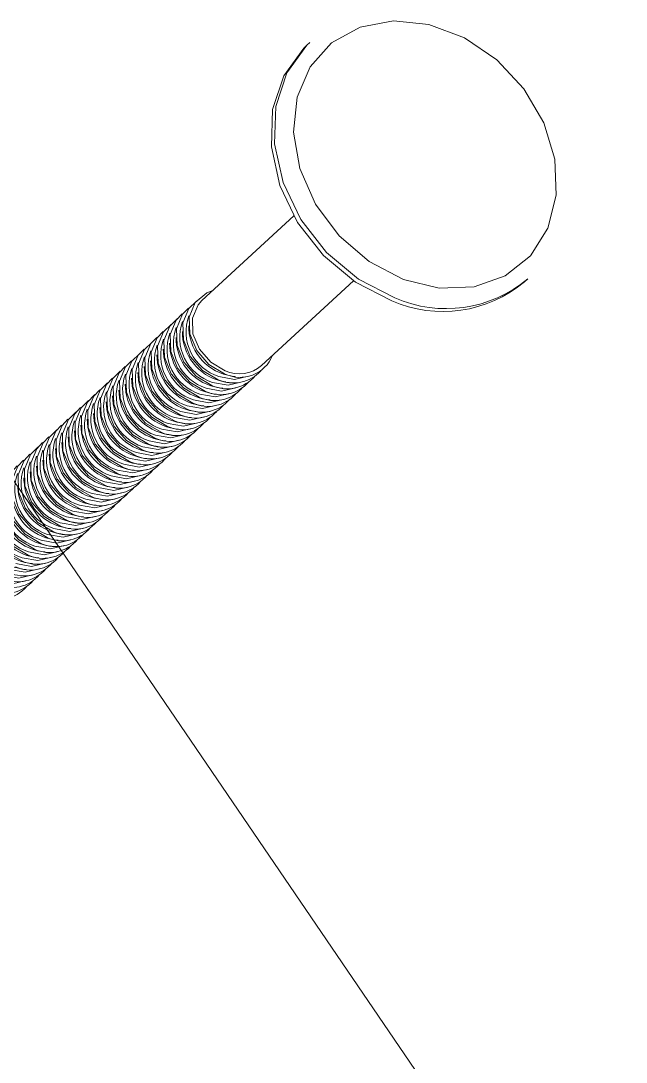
# Model space of a CAD drawing. Extents: x 0 to 216, y -5 to 280.
# Drawn here: x 44.217 to 46.308, y 181 to 184.596 of the extents above; entities that cross this region are included whole.
import ezdxf

# ---------------------------------------------------------------- set-up
doc = ezdxf.new("R2010")
doc.units = 0
doc.header["$LTSCALE"] = 10
doc.header["$MEASUREMENT"] = 0
doc.layers.add('CADdetails-3-FINE', color=11, linetype='CONTINUOUS', lineweight=5)
doc.layers.add('CADdetails-4-LIGHT', color=3, linetype='CONTINUOUS', lineweight=9)

msp = doc.modelspace()

# ---------------------------------------------------------------- linework, layer by layer
at = {"layer": 'CADdetails-3-FINE'}
for p, q in [((45.2156, 184.5216), (45.2047, 184.5115)), ((45.1598, 183.9222), (44.8424, 183.6297)), ((45.0488, 183.4058), (45.3662, 183.6983)), ((45.9571, 183.6949), (45.9681, 183.705)), ((44.775, 183.5229), (44.7754, 183.5109)), ((44.7969, 183.5431), (44.7974, 183.5311)), ((44.7311, 183.4826), (44.7316, 183.4705)), ((44.7531, 183.5028), (44.7535, 183.4907)), ((44.6873, 183.4422), (44.6878, 183.4301)), ((44.7092, 183.4624), (44.7097, 183.4503)), ((44.6654, 183.422), (44.6659, 183.41)), ((44.6216, 183.3816), (44.6221, 183.3696)), ((44.6435, 183.4018), (44.644, 183.3898)), ((44.5778, 183.3413), (44.5783, 183.3292)), ((44.5997, 183.3615), (44.6002, 183.3494)), ((44.9249, 183.3487), (44.9368, 183.3473)), ((44.9468, 183.3689), (44.9587, 183.3675)), ((44.534, 183.3009), (44.5345, 183.2888)), ((44.5559, 183.3211), (44.5564, 183.309)), ((44.8811, 183.3084), (44.893, 183.3069)), ((44.903, 183.3286), (44.9149, 183.3271)), ((44.5121, 183.2807), (44.5126, 183.2686)), ((44.8372, 183.268), (44.8492, 183.2665)), ((44.8591, 183.2882), (44.8711, 183.2867)), ((44.4683, 183.2403), (44.4688, 183.2283)), ((44.4902, 183.2605), (44.4907, 183.2485)), ((44.7934, 183.2276), (44.8054, 183.2262)), ((44.8153, 183.2478), (44.8273, 183.2463)), ((44.4244, 183.2), (44.4249, 183.1879)), ((44.4464, 183.2201), (44.4468, 183.2081)), ((44.7715, 183.2074), (44.7835, 183.206)), ((44.3806, 183.1596), (44.3811, 183.1475)), ((44.4025, 183.1798), (44.403, 183.1677)), ((44.7277, 183.1671), (44.7397, 183.1656)), ((44.7496, 183.1873), (44.7616, 183.1858)), ((44.3368, 183.1192), (44.3373, 183.1072)), ((44.3587, 183.1394), (44.3592, 183.1273)), ((44.6839, 183.1267), (44.6959, 183.1252)), ((44.7058, 183.1469), (44.7178, 183.1454)), ((44.3149, 183.099), (44.3154, 183.087)), ((44.6401, 183.0863), (44.652, 183.0848)), ((44.662, 183.1065), (44.674, 183.105)), ((44.2711, 183.0586), (44.2716, 183.0466)), ((44.293, 183.0788), (44.2935, 183.0668)), ((44.6182, 183.0661), (44.6301, 183.0647)), ((44.2273, 183.0183), (44.2278, 183.0062)), ((44.2492, 183.0385), (44.2497, 183.0264)), ((44.5744, 183.0258), (44.5863, 183.0243)), ((44.5963, 183.0459), (44.6082, 183.0445)), ((44.5305, 182.9854), (44.5425, 182.9839)), ((44.5524, 183.0056), (44.5644, 183.0041)), ((44.4867, 182.945), (44.4987, 182.9435)), ((44.5086, 182.9652), (44.5206, 182.9637)), ((44.4429, 182.9046), (44.4549, 182.9032)), ((44.4648, 182.9248), (44.4768, 182.9233)), ((44.421, 182.8844), (44.433, 182.883)), ((44.3772, 182.8441), (44.3892, 182.8426)), ((44.3991, 182.8643), (44.4111, 182.8628)), ((44.3334, 182.8037), (44.3453, 182.8022)), ((44.3553, 182.8239), (44.3673, 182.8224)), ((44.2896, 182.7633), (44.3015, 182.7619)), ((44.3115, 182.7835), (44.3234, 182.782)), ((44.2677, 182.7431), (44.2796, 182.7417)), ((44.2238, 182.7028), (44.2358, 182.7013)), ((44.2458, 182.7229), (44.2577, 182.7215))]:
    msp.add_line(p, q, dxfattribs=at)
at = {"layer": 'CADdetails-3-FINE', "flags": 128}
for points in [[(45.5386, 183.7028), (45.6625, 183.673), (45.7828, 183.6774), (45.8905, 183.7157), (45.9777, 183.7849), (46.0379, 183.88), (46.0667, 183.9939), (46.0618, 184.1181), (46.0238, 184.2435), (45.9553, 184.3607), (45.8615, 184.4611), (45.7493, 184.5371), (45.6271, 184.5833), (45.5039, 184.5961), (45.3888, 184.5745), (45.2904, 184.5203), (45.216, 184.4374), (45.1711, 184.3319), (45.1591, 184.2117), (45.1807, 184.0858), (45.2345, 183.9633), (45.3164, 183.8535), (45.4203, 183.7644), (45.5386, 183.7028)], [(45.5092, 183.6392), (45.3841, 183.7036), (45.2733, 183.796), (45.1841, 183.9099), (45.1227, 184.0378), (45.0933, 184.1707), (45.0979, 184.2998), (45.1361, 184.4161), (45.2054, 184.5118), (45.2156, 184.5216)], [(45.2047, 184.5115), (45.1945, 184.5017), (45.1252, 184.406), (45.0869, 184.2897), (45.0824, 184.1606), (45.1118, 184.0277), (45.1731, 183.8998), (45.2623, 183.7859), (45.3732, 183.6936), (45.4982, 183.6291)], [(44.921, 183.3769), (44.8667, 183.4088), (44.8244, 183.4573), (44.8006, 183.515), (44.7988, 183.5732), (44.8194, 183.6228), (44.8592, 183.6565), (44.8802, 183.6646)], [(44.8991, 183.3567), (44.8448, 183.3886), (44.8025, 183.4371), (44.7787, 183.4948), (44.7769, 183.553), (44.7975, 183.6027), (44.8235, 183.6282)], [(44.9229, 183.3877), (44.8728, 183.4172), (44.8337, 183.462), (44.8117, 183.5152), (44.8101, 183.5689), (44.8291, 183.6148), (44.8424, 183.6297)], [(44.8772, 183.3365), (44.8229, 183.3684), (44.7806, 183.4169), (44.7567, 183.4747), (44.755, 183.5328), (44.7755, 183.5825), (44.7961, 183.6039)], [(44.8334, 183.2961), (44.7791, 183.3281), (44.7368, 183.3766), (44.7129, 183.4343), (44.7112, 183.4924), (44.7317, 183.5421), (44.7578, 183.5677)], [(44.8553, 183.3163), (44.801, 183.3482), (44.7587, 183.3968), (44.7348, 183.4545), (44.7331, 183.5126), (44.7536, 183.5623), (44.7742, 183.5837)], [(44.7896, 183.2558), (44.7353, 183.2877), (44.693, 183.3362), (44.6691, 183.3939), (44.6673, 183.452), (44.6879, 183.5017), (44.7084, 183.5232)], [(44.8115, 183.2759), (44.7572, 183.3079), (44.7149, 183.3564), (44.691, 183.4141), (44.6893, 183.4722), (44.7098, 183.5219), (44.7359, 183.5475)], [(44.7457, 183.2154), (44.6914, 183.2473), (44.6491, 183.2958), (44.6253, 183.3535), (44.6235, 183.4117), (44.6441, 183.4613), (44.6702, 183.4869)], [(44.7676, 183.2356), (44.7133, 183.2675), (44.6711, 183.316), (44.6472, 183.3737), (44.6454, 183.4318), (44.666, 183.4815), (44.6865, 183.503)], [(44.7019, 183.175), (44.6476, 183.2069), (44.6053, 183.2554), (44.5815, 183.3132), (44.5797, 183.3713), (44.6003, 183.421), (44.6264, 183.4465)], [(44.7238, 183.1952), (44.6695, 183.2271), (44.6272, 183.2756), (44.6034, 183.3333), (44.6016, 183.3915), (44.6222, 183.4412), (44.6427, 183.4626)], [(44.68, 183.1548), (44.6257, 183.1867), (44.5834, 183.2353), (44.5596, 183.293), (44.5578, 183.3511), (44.5784, 183.4008), (44.5989, 183.4222)], [(44.6362, 183.1144), (44.5819, 183.1464), (44.5396, 183.1949), (44.5158, 183.2526), (44.514, 183.3107), (44.5346, 183.3604), (44.5606, 183.386)], [(44.6581, 183.1346), (44.6038, 183.1666), (44.5615, 183.2151), (44.5377, 183.2728), (44.5359, 183.3309), (44.5565, 183.3806), (44.577, 183.402)], [(44.5924, 183.0741), (44.5381, 183.106), (44.4958, 183.1545), (44.472, 183.2122), (44.4702, 183.2703), (44.4908, 183.32), (44.5168, 183.3456)], [(44.6143, 183.0943), (44.56, 183.1262), (44.5177, 183.1747), (44.4939, 183.2324), (44.4921, 183.2905), (44.5127, 183.3402), (44.5332, 183.3617)], [(44.9814, 183.3492), (44.9327, 183.3377), (44.8791, 183.3473)], [(45.0034, 183.3694), (44.9546, 183.3579), (44.901, 183.3675)], [(44.5486, 183.0337), (44.4943, 183.0656), (44.452, 183.1141), (44.4281, 183.1718), (44.4264, 183.23), (44.4469, 183.2797), (44.473, 183.3052)], [(44.5705, 183.0539), (44.5162, 183.0858), (44.4739, 183.1343), (44.45, 183.192), (44.4483, 183.2502), (44.4688, 183.2998), (44.4894, 183.3213)], [(44.9376, 183.3089), (44.8888, 183.2973), (44.8353, 183.307)], [(44.9595, 183.329), (44.9107, 183.3175), (44.8572, 183.3272)], [(44.5267, 183.0135), (44.4724, 183.0454), (44.4301, 183.0939), (44.4062, 183.1517), (44.4045, 183.2098), (44.425, 183.2595), (44.4511, 183.285)], [(44.8938, 183.2685), (44.845, 183.2569), (44.7914, 183.2666)], [(44.9157, 183.2887), (44.8669, 183.2771), (44.8134, 183.2868)], [(44.4829, 182.9731), (44.4286, 183.0051), (44.3863, 183.0536), (44.3624, 183.1113), (44.3606, 183.1694), (44.3812, 183.2191), (44.4073, 183.2447)], [(44.5048, 182.9933), (44.4505, 183.0252), (44.4082, 183.0738), (44.3843, 183.1315), (44.3826, 183.1896), (44.4031, 183.2393), (44.4236, 183.2607)], [(44.85, 183.2281), (44.8012, 183.2165), (44.7476, 183.2262)], [(44.8719, 183.2483), (44.8231, 183.2367), (44.7695, 183.2464)], [(44.439, 182.9328), (44.3847, 182.9647), (44.3424, 183.0132), (44.3186, 183.0709), (44.3168, 183.129), (44.3374, 183.1787), (44.3579, 183.2002)], [(44.461, 182.9529), (44.4067, 182.9849), (44.3644, 183.0334), (44.3405, 183.0911), (44.3387, 183.1492), (44.3593, 183.1989), (44.3798, 183.2204)], [(44.8281, 183.2079), (44.7793, 183.1964), (44.7257, 183.206)], [(44.3952, 182.8924), (44.3409, 182.9243), (44.2986, 182.9728), (44.2748, 183.0305), (44.273, 183.0887), (44.2936, 183.1383), (44.3141, 183.1598)], [(44.4171, 182.9126), (44.3628, 182.9445), (44.3205, 182.993), (44.2967, 183.0507), (44.2949, 183.1088), (44.3155, 183.1585), (44.3416, 183.1841)], [(44.7843, 183.1675), (44.7355, 183.156), (44.6819, 183.1657)], [(44.8062, 183.1877), (44.7574, 183.1762), (44.7038, 183.1858)], [(44.3514, 182.852), (44.2971, 182.8839), (44.2548, 182.9325), (44.231, 182.9902), (44.2292, 183.0483), (44.2498, 183.098), (44.2758, 183.1235)], [(44.3733, 182.8722), (44.319, 182.9041), (44.2767, 182.9526), (44.2529, 183.0103), (44.2511, 183.0685), (44.2717, 183.1182), (44.2922, 183.1396)], [(44.7405, 183.1272), (44.6917, 183.1156), (44.6381, 183.1253)], [(44.7624, 183.1474), (44.7136, 183.1358), (44.66, 183.1455)], [(44.3295, 182.8318), (44.2752, 182.8638), (44.2329, 182.9123), (44.2091, 182.97), (44.2073, 183.0281), (44.2279, 183.0778), (44.2484, 183.0992)], [(44.6967, 183.0868), (44.6479, 183.0752), (44.5943, 183.0849)], [(44.7186, 183.107), (44.6698, 183.0954), (44.6162, 183.1051)], [(44.2857, 182.7914), (44.2314, 182.8234), (44.1891, 182.8719), (44.1653, 182.9296), (44.1635, 182.9877), (44.1841, 183.0374), (44.2046, 183.0589)], [(44.3076, 182.8116), (44.2533, 182.8436), (44.211, 182.8921), (44.1872, 182.9498), (44.1854, 183.0079), (44.206, 183.0576), (44.2265, 183.079)], [(44.6747, 183.0666), (44.626, 183.055), (44.5724, 183.0647)], [(44.2419, 182.7511), (44.1876, 182.783), (44.1453, 182.8315), (44.1214, 182.8892), (44.1197, 182.9474), (44.1402, 182.997), (44.1663, 183.0226)], [(44.2638, 182.7713), (44.2095, 182.8032), (44.1672, 182.8517), (44.1433, 182.9094), (44.1416, 182.9675), (44.1622, 183.0172), (44.1827, 183.0387)], [(44.6309, 183.0262), (44.5821, 183.0147), (44.5286, 183.0243)], [(44.6528, 183.0464), (44.604, 183.0349), (44.5505, 183.0445)], [(44.22, 182.7309), (44.1657, 182.7628), (44.1234, 182.8113), (44.0995, 182.869), (44.0978, 182.9272), (44.1183, 182.9768), (44.1444, 183.0024)], [(44.5871, 182.9859), (44.5383, 182.9743), (44.4847, 182.984)], [(44.609, 183.006), (44.5602, 182.9945), (44.5067, 183.0042)], [(44.5433, 182.9455), (44.4945, 182.9339), (44.4409, 182.9436)], [(44.5652, 182.9657), (44.5164, 182.9541), (44.4628, 182.9638)], [(44.4995, 182.9051), (44.4507, 182.8935), (44.3971, 182.9032)], [(44.5214, 182.9253), (44.4726, 182.9137), (44.419, 182.9234)], [(44.4776, 182.8849), (44.4288, 182.8734), (44.3752, 182.883)], [(44.4338, 182.8445), (44.385, 182.833), (44.3314, 182.8427)], [(44.4557, 182.8647), (44.4069, 182.8532), (44.3533, 182.8628)], [(44.39, 182.8042), (44.3412, 182.7926), (44.2876, 182.8023)], [(44.4119, 182.8244), (44.3631, 182.8128), (44.3095, 182.8225)], [(44.3461, 182.7638), (44.2973, 182.7522), (44.2438, 182.7619)], [(44.368, 182.784), (44.3193, 182.7724), (44.2657, 182.7821)], [(44.3023, 182.7234), (44.2535, 182.7119), (44.2, 182.7215)], [(44.3242, 182.7436), (44.2754, 182.732), (44.2219, 182.7417)], [(44.2804, 182.7032), (44.2316, 182.6917), (44.178, 182.7013)], [(44.2366, 182.6629), (44.1878, 182.6513), (44.1342, 182.661)], [(44.2585, 182.683), (44.2097, 182.6715), (44.1561, 182.6812)]]:
    msp.add_lwpolyline(points, dxfattribs=at)
at = {"layer": 'CADdetails-3-FINE'}
for centre, radius, start, end in [((45.6749, 184.0305), 0.4385, 246.2448, 310.0662), ((45.6858, 184.0407), 0.4386, 246.2475, 310.0636), ((44.9285, 183.5024), 0.1628, 160.3215, 252.3256), ((44.9504, 183.5226), 0.1628, 160.3231, 252.324), ((44.8847, 183.4621), 0.1628, 160.326, 252.3212), ((44.9066, 183.4823), 0.1628, 160.3244, 252.3227), ((44.972, 183.5421), 0.175, 183.618, 261.7018), ((44.8628, 183.4419), 0.1628, 160.3233, 252.3238), ((44.9282, 183.5018), 0.175, 183.6216, 261.6982), ((44.9501, 183.522), 0.175, 183.6241, 261.6981), ((44.819, 183.4015), 0.1628, 160.3215, 252.3256), ((44.8409, 183.4217), 0.1628, 160.3244, 252.3227), ((44.8844, 183.4614), 0.175, 183.6217, 261.6988), ((44.9063, 183.4816), 0.175, 183.6188, 261.701), ((44.7752, 183.3611), 0.1628, 160.3249, 252.3222), ((44.7971, 183.3813), 0.1628, 160.3244, 252.3227), ((44.8406, 183.421), 0.1751, 183.6247, 261.6951), ((44.8625, 183.4412), 0.175, 183.6199, 261.7016), ((44.974, 183.486), 0.1213, 244.0812, 338.0059), ((44.7313, 183.3208), 0.1628, 160.3244, 252.3227), ((44.7533, 183.341), 0.1628, 160.3244, 252.3227), ((44.8187, 183.4008), 0.175, 183.6225, 261.6981), ((44.9516, 183.4722), 0.1269, 245.5421, 317.8802), ((44.9716, 183.4963), 0.119, 245.8608, 310.4493), ((44.6875, 183.2804), 0.1628, 160.3233, 252.3238), ((44.7094, 183.3006), 0.1628, 160.3198, 252.3273), ((44.7749, 183.3605), 0.175, 183.6236, 261.6986), ((44.7968, 183.3806), 0.175, 183.618, 261.7018), ((44.9078, 183.4313), 0.1264, 245.4774, 319.7658), ((44.9297, 183.4515), 0.1264, 245.4749, 319.7707), ((44.6656, 183.2602), 0.1628, 160.3248, 252.3224), ((44.7311, 183.3201), 0.175, 183.6191, 261.7007), ((44.753, 183.3403), 0.175, 183.6216, 261.6982), ((44.864, 183.3914), 0.1269, 245.5421, 317.8802), ((44.8859, 183.4116), 0.1269, 245.5415, 317.8784), ((44.6218, 183.2198), 0.1628, 160.3227, 252.3244), ((44.6437, 183.24), 0.1628, 160.3244, 252.3227), ((44.6872, 183.2797), 0.175, 183.6199, 261.7016), ((44.7092, 183.2999), 0.175, 183.6217, 261.6988), ((44.8201, 183.3506), 0.1264, 245.4722, 319.7709), ((44.842, 183.3708), 0.1264, 245.4774, 319.7658), ((44.578, 183.1795), 0.1628, 160.3244, 252.3227), ((44.5999, 183.1996), 0.1628, 160.3252, 252.3233), ((44.6434, 183.2393), 0.175, 183.618, 261.7018), ((44.6654, 183.2595), 0.1751, 183.6253, 261.6953), ((44.7763, 183.3102), 0.1264, 245.4688, 319.7707), ((44.7983, 183.3309), 0.1269, 245.5421, 317.8802), ((44.5342, 183.1391), 0.1628, 160.3198, 252.3273), ((44.5561, 183.1593), 0.1628, 160.3248, 252.3224), ((44.6215, 183.2191), 0.175, 183.6183, 261.7015), ((44.7544, 183.2905), 0.1269, 245.5494, 317.873), ((44.5123, 183.1189), 0.1628, 160.3233, 252.3238), ((44.5777, 183.1788), 0.175, 183.6216, 261.6982), ((44.5996, 183.199), 0.175, 183.6236, 261.6986), ((44.7106, 183.2496), 0.1264, 245.4672, 319.7759), ((44.7325, 183.2698), 0.1264, 245.4741, 319.769), ((44.4685, 183.0785), 0.1628, 160.3244, 252.3227), ((44.4904, 183.0987), 0.1628, 160.326, 252.3212), ((44.5339, 183.1384), 0.175, 183.618, 261.7018), ((44.5558, 183.1586), 0.175, 183.6222, 261.6983), ((44.6668, 183.2093), 0.1264, 245.4774, 319.7658), ((44.6887, 183.2299), 0.1269, 245.5421, 317.8802), ((44.4246, 183.0381), 0.1628, 160.3204, 252.3267), ((44.4465, 183.0583), 0.1628, 160.3227, 252.3244), ((44.4901, 183.098), 0.1751, 183.6253, 261.6953), ((44.512, 183.1182), 0.175, 183.6199, 261.7016), ((44.623, 183.1689), 0.1264, 245.4704, 319.7728), ((44.6449, 183.1896), 0.1269, 245.5459, 317.8764), ((44.3808, 182.9978), 0.1628, 160.326, 252.3212), ((44.4027, 183.018), 0.1628, 160.3244, 252.3227), ((44.4682, 183.0778), 0.175, 183.618, 261.7018), ((44.6011, 183.1492), 0.1269, 245.5415, 317.8784), ((44.337, 182.9574), 0.1628, 160.3249, 252.3212), ((44.3589, 182.9776), 0.1628, 160.3227, 252.3244), ((44.4244, 183.0375), 0.175, 183.6224, 261.6999), ((44.4463, 183.0576), 0.175, 183.6211, 261.6987), ((44.5572, 183.1083), 0.1264, 245.4741, 319.769), ((44.5792, 183.129), 0.1269, 245.5494, 317.873), ((44.3151, 182.9372), 0.1628, 160.3215, 252.3256), ((44.3806, 182.9971), 0.175, 183.6217, 261.6988), ((44.4025, 183.0173), 0.175, 183.6216, 261.6982), ((44.5134, 183.068), 0.1264, 245.4774, 319.7658), ((44.5354, 183.0886), 0.1269, 245.5421, 317.8802), ((44.2713, 182.8968), 0.1628, 160.3231, 252.324), ((44.2932, 182.917), 0.1628, 160.3244, 252.3227), ((44.3367, 182.9567), 0.175, 183.6189, 261.7026), ((44.3586, 182.9769), 0.175, 183.618, 261.7018), ((44.4697, 183.0281), 0.1269, 245.5459, 317.8764), ((44.4915, 183.0478), 0.1264, 245.4743, 319.7689), ((44.2929, 182.9163), 0.175, 183.618, 261.7018), ((44.3148, 182.9365), 0.1751, 183.6253, 261.6953), ((44.4258, 182.9872), 0.1264, 245.4722, 319.7709), ((44.4477, 183.0074), 0.1264, 245.472, 319.7676), ((44.271, 182.8962), 0.175, 183.6217, 261.6988), ((44.4039, 182.9675), 0.1269, 245.5494, 317.873), ((44.2491, 182.876), 0.175, 183.6187, 261.7028), ((44.3601, 182.9266), 0.1264, 245.4695, 319.7726), ((44.382, 182.9468), 0.1264, 245.471, 319.7721), ((44.3163, 182.8863), 0.1264, 245.4743, 319.7689), ((44.3382, 182.9065), 0.1264, 245.4774, 319.7658), ((44.2725, 182.8464), 0.1269, 245.5421, 317.8802), ((44.2944, 182.8666), 0.1269, 245.5459, 317.8764), ((44.2286, 182.8055), 0.1264, 245.4774, 319.7658), ((44.2506, 182.8262), 0.1269, 245.5476, 317.8784), ((44.2067, 182.7853), 0.1264, 245.471, 319.7721), ((44.1629, 182.745), 0.1264, 245.4774, 319.7658), ((44.1848, 182.7651), 0.1264, 245.472, 319.7676), ((44.1411, 182.7253), 0.1269, 245.5494, 317.873)]:
    msp.add_arc(centre, radius, start, end, dxfattribs=at)
at = {"layer": 'CADdetails-4-LIGHT'}
msp.add_line((43.2222, 184.4305), (56.5631, 164.8595), dxfattribs=at)

doc.saveas('drawing.dxf')
